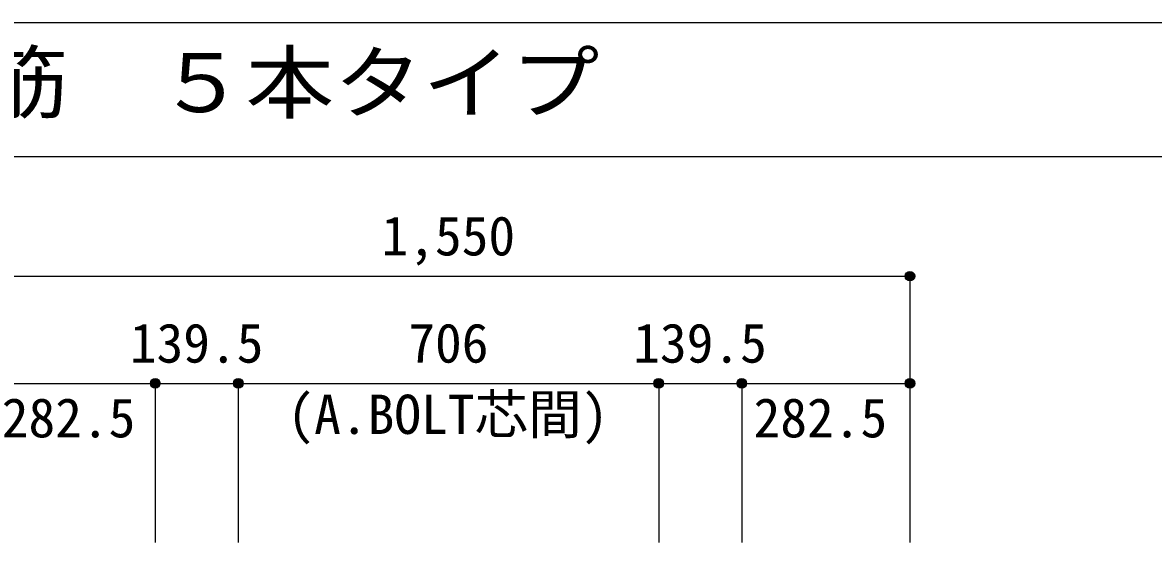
# Model space of a CAD drawing. Units: millimetres at full size, sheet at 1:30. Extents: x -5973 to 5954, y -4195 to 4201.
# Drawn here: x -5011 to -3112, y 3328 to 4201 of the extents above; entities that cross this region are included whole.
import ezdxf
from ezdxf.enums import TextEntityAlignment as Align

# ---------------------------------------------------------------- set-up
doc = ezdxf.new("R2010")
doc.units = ezdxf.units.MM
doc.header["$LTSCALE"] = 30
doc.header["$PDMODE"] = 32
doc.header["$PDSIZE"] = 15
for name, color, linetype in [('0-7_文字', 4, 'Continuous'), ('0-D_寸法', 4, 'Continuous'), ('6-7_文字', 7, 'Continuous'), ('F-0_枠', 6, 'Continuous')]:
    doc.layers.add(name, color=color, linetype=linetype)
doc.styles.add('ＭＳ ゴシック', font='')
doc.styles.get('ＭＳ ゴシック').set_extended_font_data('MS Gothic')

msp = doc.modelspace()

# ---------------------------------------------------------------- linework, layer by layer
at = {"layer": '0-D_寸法'}
for p, q in [((-5070.8, 3775.34), (-3520.8, 3775.34)), ((-3520.8, 3775.34), (-3520.8, 3595.34)), ((-5070.8, 3595.34), (-4788.28, 3595.34)), ((-4788.28, 3595.34), (-4788.28, 3328.3)), ((-4788.28, 3595.34), (-4648.78, 3595.34)), ((-4648.78, 3595.34), (-4648.78, 3328.3)), ((-4648.78, 3595.34), (-3942.82, 3595.34)), ((-3942.82, 3595.34), (-3942.82, 3328.3)), ((-3942.82, 3595.34), (-3803.32, 3595.34)), ((-3803.32, 3595.34), (-3803.32, 3328.3)), ((-3803.32, 3595.34), (-3520.8, 3595.34)), ((-3520.8, 3595.34), (-3520.8, 3328.3))]:
    msp.add_line(p, q, dxfattribs=at)
for centre, radius in [((-3520.8, 3775.34), 8), ((-3520.8, 3775.34), 7.2), ((-3520.8, 3775.34), 6.4), ((-3520.8, 3775.34), 5.6), ((-3520.8, 3775.34), 4.8), ((-3520.8, 3775.34), 4), ((-3520.8, 3775.34), 3.2), ((-3520.8, 3775.34), 2.4), ((-3520.8, 3775.34), 1.6), ((-3520.8, 3775.34), 0.8), ((-4788.28, 3595.34), 8), ((-4788.28, 3595.34), 7.2), ((-4788.28, 3595.34), 6.4), ((-4788.28, 3595.34), 5.6), ((-4788.28, 3595.34), 4.8), ((-4788.28, 3595.34), 4), ((-4788.28, 3595.34), 3.2), ((-4788.28, 3595.34), 2.4), ((-4788.28, 3595.34), 1.6), ((-4788.28, 3595.34), 0.8), ((-4648.78, 3595.34), 8), ((-4648.78, 3595.34), 7.2), ((-4648.78, 3595.34), 6.4), ((-4648.78, 3595.34), 5.6), ((-4648.78, 3595.34), 4.8), ((-4648.78, 3595.34), 4), ((-4648.78, 3595.34), 3.2), ((-4648.78, 3595.34), 2.4), ((-4648.78, 3595.34), 1.6), ((-4648.78, 3595.34), 0.8), ((-3942.82, 3595.34), 8), ((-3942.82, 3595.34), 7.2), ((-3942.82, 3595.34), 6.4), ((-3942.82, 3595.34), 5.6), ((-3942.82, 3595.34), 4.8), ((-3942.82, 3595.34), 4), ((-3942.82, 3595.34), 3.2), ((-3942.82, 3595.34), 2.4), ((-3942.82, 3595.34), 1.6), ((-3942.82, 3595.34), 0.8), ((-3803.32, 3595.34), 8), ((-3803.32, 3595.34), 7.2), ((-3803.32, 3595.34), 6.4), ((-3803.32, 3595.34), 5.6), ((-3803.32, 3595.34), 4.8), ((-3803.32, 3595.34), 4), ((-3803.32, 3595.34), 3.2), ((-3803.32, 3595.34), 2.4), ((-3803.32, 3595.34), 1.6), ((-3803.32, 3595.34), 0.8), ((-3520.8, 3595.34), 8), ((-3520.8, 3595.34), 7.2), ((-3520.8, 3595.34), 6.4), ((-3520.8, 3595.34), 5.6), ((-3520.8, 3595.34), 4.8), ((-3520.8, 3595.34), 4), ((-3520.8, 3595.34), 3.2), ((-3520.8, 3595.34), 2.4), ((-3520.8, 3595.34), 1.6), ((-3520.8, 3595.34), 0.8)]:
    msp.add_circle(centre, radius, dxfattribs=at)
at = {"layer": '0-D_寸法', "color": 7}
for p in [(-3520.8, 3775.34), (-4788.28, 3595.34), (-4788.28, 3595.34), (-4648.78, 3595.34), (-4648.78, 3595.34), (-3942.82, 3595.34), (-3942.82, 3595.34), (-3803.32, 3595.34), (-3803.32, 3595.34), (-3803.32, 3595.34), (-3520.8, 3595.34), (-3520.8, 3595.34)]:
    msp.add_point(p, dxfattribs=at)
at = {"layer": 'F-0_枠'}
msp.add_line((-5972.88, 4201.15), (5954.1, 4201.15), dxfattribs=at)
at = {"layer": 'F-0_枠', "color": 2}
msp.add_line((-5972.88, 3976.15), (3723.6, 3976.15), dxfattribs=at)

# ---------------------------------------------------------------- texts
at = {"layer": '0-7_文字', "style": 'ＭＳ ゴシック'}
msp.add_text('(A.BOLT芯間)', height=65.98, dxfattribs=at).set_placement((-4566.31, 3490.58), align=Align.BOTTOM_LEFT)
at = {"layer": '0-D_寸法', "style": 'ＭＳ ゴシック'}
for s, p in [('1,550', (-4408.3, 3790.34)), ('139.5', (-4831.03, 3610.34)), ('706', (-4363.3, 3610.34)), ('139.5', (-3985.57, 3610.34)), ('282.5', (-5046.07, 3484.86)), ('282.5', (-3783.42, 3484.86))]:
    msp.add_text(s, height=65.98, dxfattribs=at).set_placement(p, align=Align.BOTTOM_LEFT)
at = {"layer": '6-7_文字', "color": 2, "style": 'ＭＳ ゴシック', "width": 1.1}
msp.add_text('\u3000\u3000基礎梁主筋\u3000５本タイプ', height=98.97, dxfattribs=at).set_placement((-5972.88, 4021.15), align=Align.BOTTOM_LEFT)

doc.saveas('drawing.dxf')
